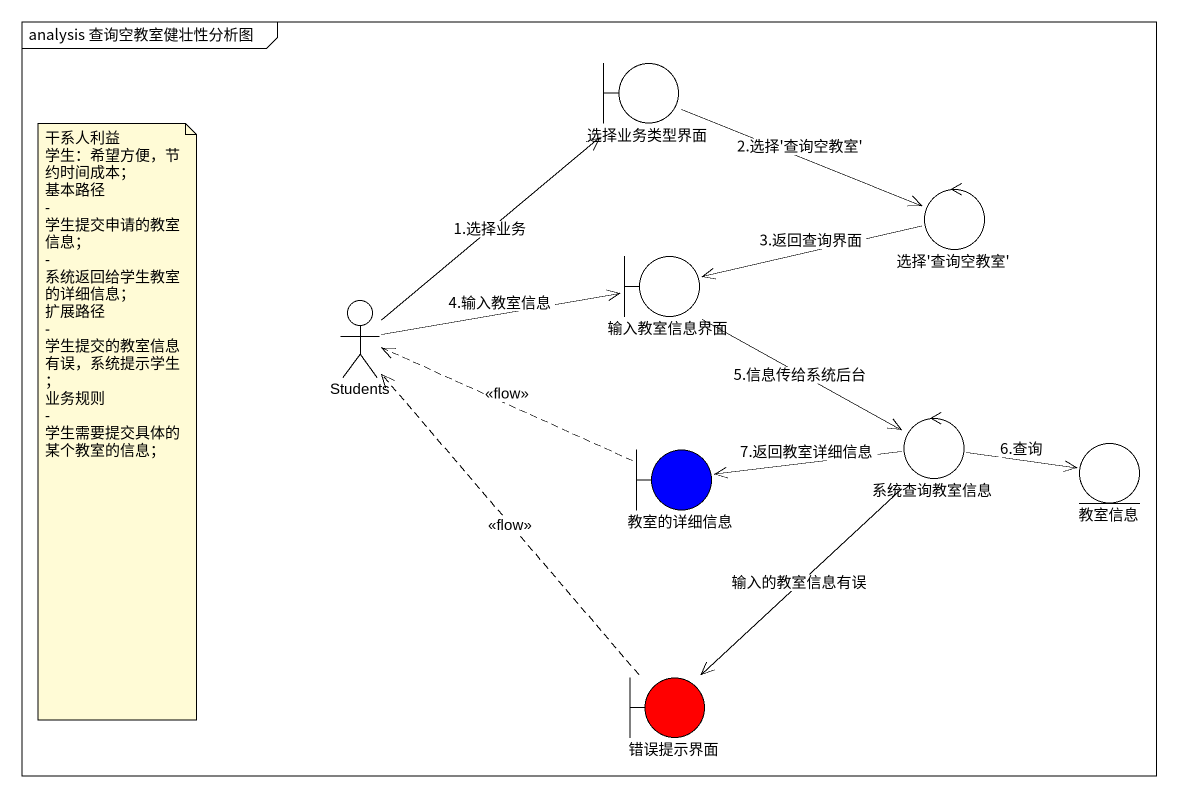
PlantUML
@startuml
mainframe analysis 查询空教室健壮性分析图
boundary 选择业务类型界面
control "选择'查询空教室'" as 选择_查询空教室
boundary 输入教室信息界面
actor Students
boundary 教室的详细信息 #0000FF
control 系统查询教室信息
entity 教室信息
boundary 错误提示界面 #FF0000
选择业务类型界面 -right-> 选择_查询空教室 : 2.选择'查询空教室'
选择_查询空教室 -left-> 输入教室信息界面 : 3.返回查询界面
输入教室信息界面 --> 系统查询教室信息 : 5.信息传给系统后台
Students -up-> 选择业务类型界面 : 1.选择业务
Students -right-> 输入教室信息界面 : 4.输入教室信息
教室的详细信息 .left.> Students : <<flow>>
系统查询教室信息 -left-> 教室的详细信息 : 7.返回教室详细信息
系统查询教室信息 -right-> 教室信息 : 6.查询
系统查询教室信息 --> 错误提示界面 : 输入的教室信息有误
错误提示界面 .up.> Students : <<flow>>
note as N1
  干系人利益
  学生：希望方便，节约时间成本；
  基本路径
  - 学生提交申请的教室信息；
  - 系统返回给学生教室的详细信息；
  扩展路径
  - 学生提交的教室信息有误，系统提示学生；
  业务规则
  - 学生需要提交具体的某个教室的信息；
end note
@enduml
